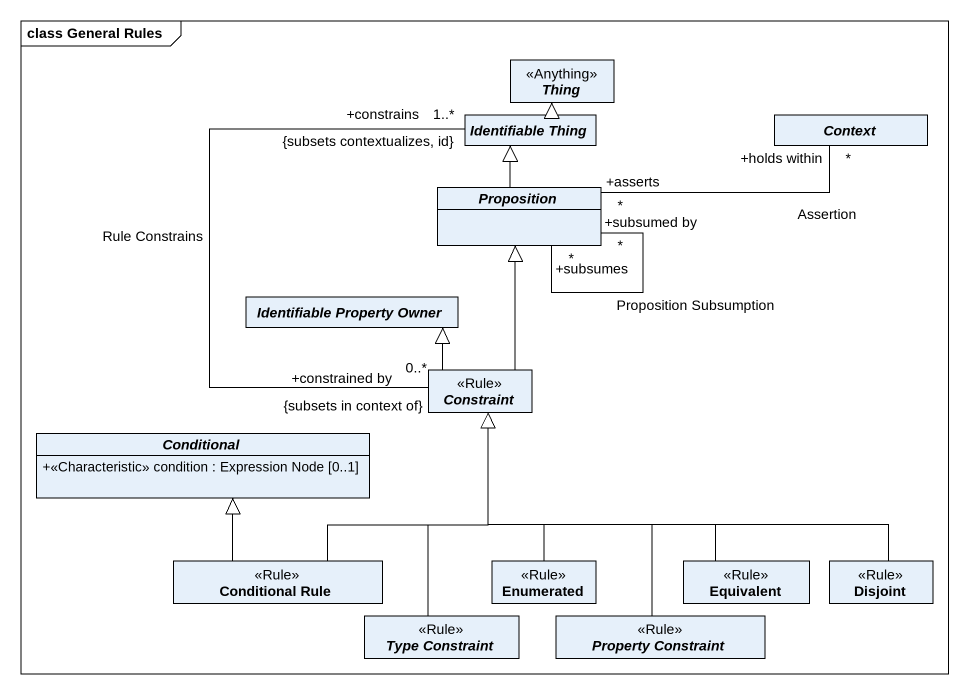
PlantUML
@startuml
mainframe class General Rules
hide circle
hide empty members
skinparam classAttributeIconSize 0
abstract class Thing <<Anything>>
abstract class "Identifiable Thing" as Identifiable_Thing
abstract class Context
abstract class Proposition
abstract class "Identifiable Property Owner" as Identifiable_Property_Owner
abstract class Constraint <<Rule>>
abstract class Conditional {
  +<<Characteristic>> condition : Expression Node [0..1]
}
class "Conditional Rule" as Conditional_Rule <<Rule>>
class Enumerated <<Rule>>
class Equivalent <<Rule>>
class Disjoint <<Rule>>
abstract class "Type Constraint" as Type_Constraint <<Rule>>
abstract class "Property Constraint" as Property_Constraint <<Rule>>
Identifiable_Thing -up-|> Thing
Context "+holds within\n*" -left- "+asserts\n*" Proposition : Assertion
Proposition -up-|> Identifiable_Thing
Proposition "+subsumed by\n*" -- "+subsumes\n*" Proposition : Proposition Subsumption
Constraint "+constrained by\n0..*\n{subsets in context of}" -up- "+constrains\n1..*\n{subsets contextualizes, id}" Identifiable_Thing : Rule Constrains
Constraint -up-|> Proposition
Constraint -up-|> Identifiable_Property_Owner
Conditional_Rule -up-|> Constraint
Conditional_Rule -up-|> Conditional
Enumerated -up-|> Constraint
Equivalent -up-|> Constraint
Disjoint -left-|> Constraint
Type_Constraint -up-|> Constraint
Property_Constraint -up-|> Constraint
@enduml
